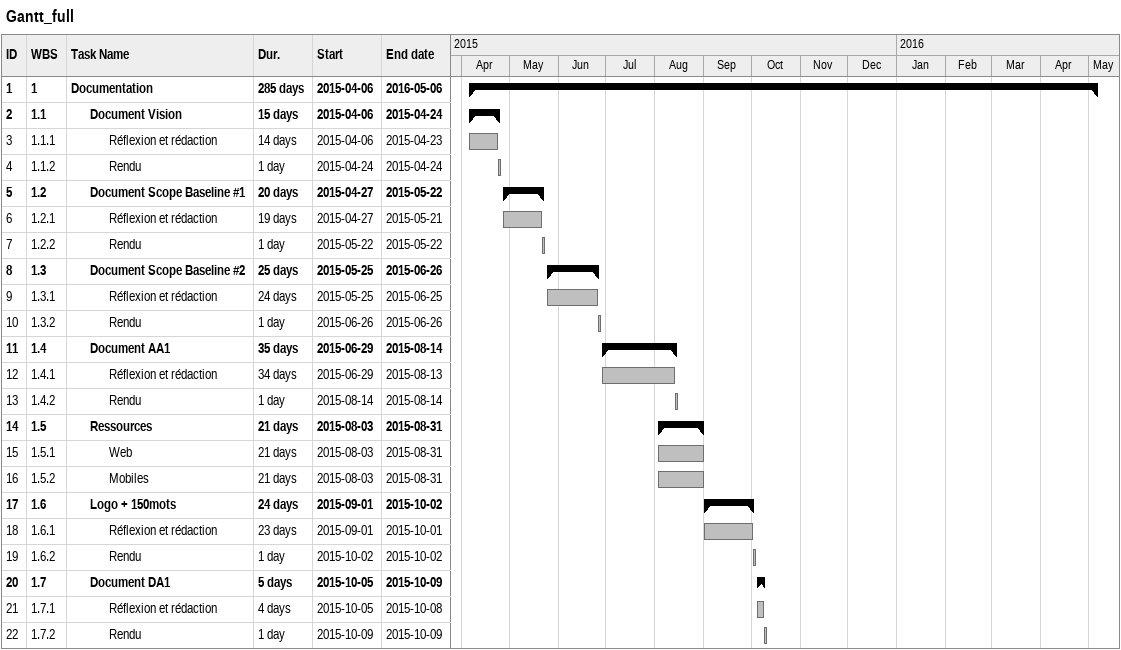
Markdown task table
Gantt_full

| ID | WBS | Task | Duration | Start | Finish |
|---|---|---|---|---|---|
| 1 | 1 | **Documentation** | 285d | 2015-04-06 | 2016-05-06 |
| 2 | 1.1 | **Document Vision** | 15d | 2015-04-06 | 2015-04-24 |
| 3 | 1.1.1 | Réflexion et rédaction | 14d | 2015-04-06 | 2015-04-23 |
| 4 | 1.1.2 | Rendu | 1d | 2015-04-24 | 2015-04-24 |
| 5 | 1.2 | **Document Scope Baseline #1** | 20d | 2015-04-27 | 2015-05-22 |
| 6 | 1.2.1 | Réflexion et rédaction | 19d | 2015-04-27 | 2015-05-21 |
| 7 | 1.2.2 | Rendu | 1d | 2015-05-22 | 2015-05-22 |
| 8 | 1.3 | **Document Scope Baseline #2** | 25d | 2015-05-25 | 2015-06-26 |
| 9 | 1.3.1 | Réflexion et rédaction | 24d | 2015-05-25 | 2015-06-25 |
| 10 | 1.3.2 | Rendu | 1d | 2015-06-26 | 2015-06-26 |
| 11 | 1.4 | **Document AA1** | 35d | 2015-06-29 | 2015-08-14 |
| 12 | 1.4.1 | Réflexion et rédaction | 34d | 2015-06-29 | 2015-08-13 |
| 13 | 1.4.2 | Rendu | 1d | 2015-08-14 | 2015-08-14 |
| 14 | 1.5 | **Ressources** | 21d | 2015-08-03 | 2015-08-31 |
| 15 | 1.5.1 | Web | 21d | 2015-08-03 | 2015-08-31 |
| 16 | 1.5.2 | Mobiles | 21d | 2015-08-03 | 2015-08-31 |
| 17 | 1.6 | **Logo + 150mots** | 24d | 2015-09-01 | 2015-10-02 |
| 18 | 1.6.1 | Réflexion et rédaction | 23d | 2015-09-01 | 2015-10-01 |
| 19 | 1.6.2 | Rendu | 1d | 2015-10-02 | 2015-10-02 |
| 20 | 1.7 | **Document DA1** | 5d | 2015-10-05 | 2015-10-09 |
| 21 | 1.7.1 | Réflexion et rédaction | 4d | 2015-10-05 | 2015-10-08 |
| 22 | 1.7.2 | Rendu | 1d | 2015-10-09 | 2015-10-09 |
